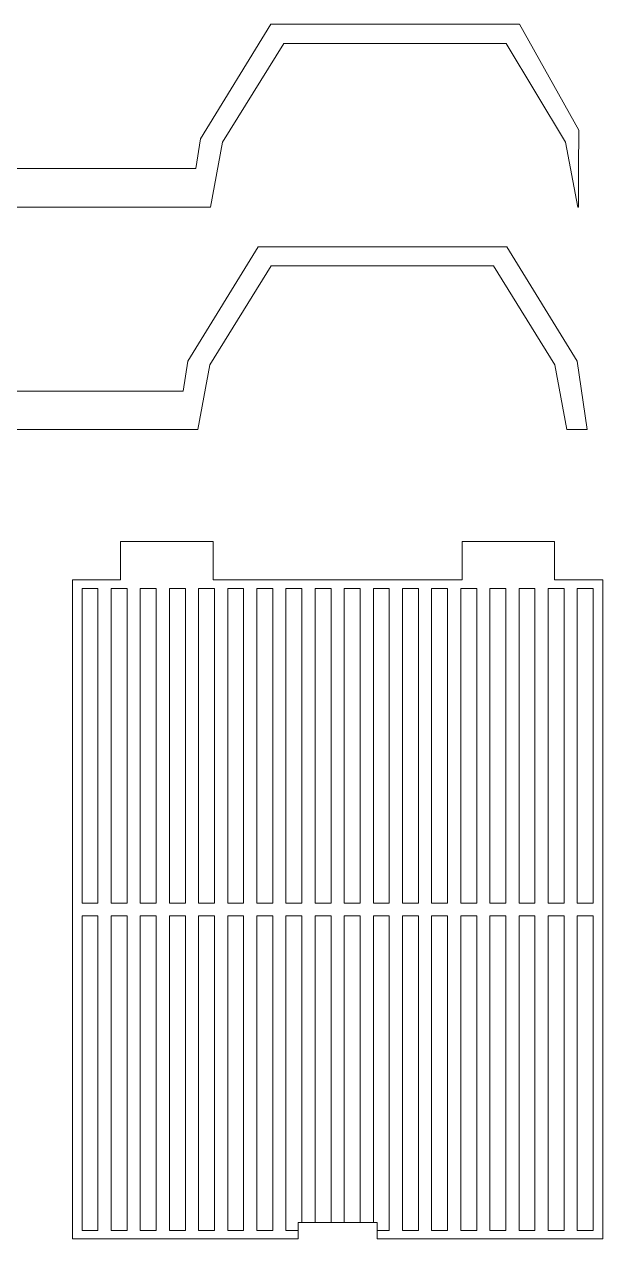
# Model space of a CAD drawing. Header units: inches. Extents: x 0.2 to 8, y -17.2 to -0.2.
# Drawn here: x 3.809 to 5.685, y -17.219 to -13.277 of the extents above; entities that cross this region are included whole.
import ezdxf

# ---------------------------------------------------------------- set-up
doc = ezdxf.new("R2010")
doc.units = ezdxf.units.IN
doc.header["$MEASUREMENT"] = 0
doc.layers.add('Layer 1', color=7, linetype='Continuous', lineweight=0)

msp = doc.modelspace()

# ---------------------------------------------------------------- linework, layer by layer
at = {"layer": 'Layer 1', "color": 1, "lineweight": 0, "true_color": 0xff0000}
for p, q in [((4.3805, -13.6481), (4.6086, -13.2766)), ((5.4153, -13.2766), (4.6086, -13.2766)), ((5.4153, -13.2766), (5.6073, -13.6203)), ((4.4522, -13.6597), (4.6513, -13.3386)), ((5.3726, -13.3386), (4.6513, -13.3386)), ((5.3726, -13.3386), (5.565, -13.6597)), ((5.607, -13.7452), (5.6073, -13.6203)), ((4.366, -13.7453), (4.3805, -13.6481)), ((4.4135, -13.87), (4.4522, -13.6597)), ((5.565, -13.6597), (5.6046, -13.8702)), ((1.465, -13.7453), (4.366, -13.7453)), ((5.607, -13.8702), (5.607, -13.7452)), ((4.4135, -13.87), (1.4175, -13.87)), ((5.6046, -13.8702), (5.607, -13.8702)), ((4.5673, -13.9988), (4.3392, -14.3703)), ((5.374, -13.9988), (4.5673, -13.9988)), ((5.374, -13.9988), (5.6021, -14.3703)), ((4.61, -14.0608), (4.4109, -14.3819)), ((5.3313, -14.0608), (4.61, -14.0608)), ((5.3313, -14.0608), (5.5304, -14.3819)), ((4.3392, -14.3703), (4.3247, -14.4676)), ((4.4109, -14.3819), (4.3722, -14.5922)), ((5.5304, -14.3819), (5.5691, -14.5922)), ((5.6021, -14.3703), (5.6351, -14.5922)), ((1.4237, -14.4676), (4.3247, -14.4676)), ((4.3722, -14.5922), (1.3762, -14.5922)), ((5.6351, -14.5922), (5.5691, -14.5922)), ((4.1217, -14.9554), (4.1217, -15.0804)), ((4.4217, -14.9554), (4.1217, -14.9554)), ((4.4217, -15.0804), (4.4217, -14.9554)), ((5.229, -14.9554), (5.229, -15.0804)), ((5.529, -14.9554), (5.229, -14.9554)), ((5.529, -15.0804), (5.529, -14.9554)), ((3.9657, -15.0804), (3.9657, -17.2192)), ((4.1217, -15.0804), (3.9657, -15.0804)), ((5.229, -15.0804), (4.4217, -15.0804)), ((5.6851, -15.0804), (5.529, -15.0804)), ((5.6851, -17.2192), (5.6851, -15.0804)), ((4.6969, -17.1669), (4.9539, -17.1669)), ((4.6969, -17.2192), (4.6969, -17.1669)), ((4.9539, -17.1669), (4.9539, -17.2192)), ((3.9657, -17.2192), (4.6969, -17.2192)), ((4.9539, -17.2192), (5.6851, -17.2192))]:
    msp.add_line(p, q, dxfattribs=at)
at = {"layer": 'Layer 1', "color": 5, "lineweight": 0, "true_color": 0x0000ff}
for p, q in [((3.9964, -15.1081), (3.9964, -16.1296)), ((4.0481, -15.1081), (3.9964, -15.1081)), ((4.0481, -16.1296), (4.0481, -15.1081)), ((4.0909, -15.1081), (4.0909, -16.1296)), ((4.1426, -15.1081), (4.0909, -15.1081)), ((4.1426, -16.1296), (4.1426, -15.1081)), ((4.1854, -15.1081), (4.1854, -16.1296)), ((4.2371, -15.1081), (4.1854, -15.1081)), ((4.2371, -16.1296), (4.2371, -15.1081)), ((4.2798, -15.1081), (4.2798, -16.1296)), ((4.3316, -15.1081), (4.2798, -15.1081)), ((4.3316, -16.1296), (4.3316, -15.1081)), ((4.3743, -15.1081), (4.3743, -16.1296)), ((4.4261, -15.1081), (4.3743, -15.1081)), ((4.4261, -16.1296), (4.4261, -15.1081)), ((4.4688, -15.1081), (4.4688, -16.1296)), ((4.5206, -15.1081), (4.4688, -15.1081)), ((4.5206, -16.1296), (4.5206, -15.1081)), ((4.5633, -15.1081), (4.5633, -16.1296)), ((4.615, -15.1081), (4.5633, -15.1081)), ((4.615, -16.1296), (4.615, -15.1081)), ((4.6578, -15.1081), (4.6578, -16.1296)), ((4.7095, -15.1081), (4.6578, -15.1081)), ((4.7095, -16.1296), (4.7095, -15.1081)), ((4.804, -15.1081), (4.7523, -15.1081)), ((4.7523, -15.1081), (4.7523, -16.1296)), ((4.804, -16.1296), (4.804, -15.1081)), ((4.8468, -15.1081), (4.8468, -16.1296)), ((4.8985, -15.1081), (4.8468, -15.1081)), ((4.8985, -16.1296), (4.8985, -15.1081)), ((4.9413, -15.1081), (4.9413, -16.1296)), ((4.993, -15.1081), (4.9413, -15.1081)), ((4.993, -16.1296), (4.993, -15.1081)), ((5.0357, -15.1081), (5.0357, -16.1296)), ((5.0875, -15.1081), (5.0357, -15.1081)), ((5.0875, -16.1296), (5.0875, -15.1081)), ((5.1302, -15.1081), (5.1302, -16.1296)), ((5.182, -15.1081), (5.1302, -15.1081)), ((5.182, -16.1296), (5.182, -15.1081)), ((5.2247, -15.1081), (5.2247, -16.1296)), ((5.2765, -15.1081), (5.2247, -15.1081)), ((5.2765, -16.1296), (5.2765, -15.1081)), ((5.3192, -15.1081), (5.3192, -16.1296)), ((5.371, -15.1081), (5.3192, -15.1081)), ((5.371, -16.1296), (5.371, -15.1081)), ((5.4137, -15.1081), (5.4137, -16.1296)), ((5.4654, -15.1081), (5.4137, -15.1081)), ((5.4654, -16.1296), (5.4654, -15.1081)), ((5.5082, -15.1081), (5.5082, -16.1296)), ((5.5599, -15.1081), (5.5082, -15.1081)), ((5.5599, -16.1296), (5.5599, -15.1081)), ((5.6027, -15.1081), (5.6027, -16.1296)), ((5.6544, -15.1081), (5.6027, -15.1081)), ((5.6544, -16.1296), (5.6544, -15.1081)), ((3.9964, -16.1296), (4.0481, -16.1296)), ((4.0909, -16.1296), (4.1426, -16.1296)), ((4.1854, -16.1296), (4.2371, -16.1296)), ((4.2798, -16.1296), (4.3316, -16.1296)), ((4.3743, -16.1296), (4.4261, -16.1296)), ((4.4688, -16.1296), (4.5206, -16.1296)), ((4.5633, -16.1296), (4.615, -16.1296)), ((4.6578, -16.1296), (4.7095, -16.1296)), ((4.7523, -16.1296), (4.804, -16.1296)), ((4.8468, -16.1296), (4.8985, -16.1296)), ((4.9413, -16.1296), (4.993, -16.1296)), ((5.0357, -16.1296), (5.0875, -16.1296)), ((5.1302, -16.1296), (5.182, -16.1296)), ((5.2247, -16.1296), (5.2765, -16.1296)), ((5.3192, -16.1296), (5.371, -16.1296)), ((5.4137, -16.1296), (5.4654, -16.1296)), ((5.5082, -16.1296), (5.5599, -16.1296)), ((5.6027, -16.1296), (5.6544, -16.1296)), ((3.9964, -16.1711), (3.9964, -17.1926)), ((4.0481, -16.1711), (3.9964, -16.1711)), ((4.0481, -17.1926), (4.0481, -16.1711)), ((4.0909, -16.1711), (4.0909, -17.1926)), ((4.1426, -16.1711), (4.0909, -16.1711)), ((4.1426, -17.1926), (4.1426, -16.1711)), ((4.1854, -16.1711), (4.1854, -17.1926)), ((4.2371, -16.1711), (4.1854, -16.1711)), ((4.2371, -17.1926), (4.2371, -16.1711)), ((4.2798, -16.1711), (4.2798, -17.1926)), ((4.3316, -16.1711), (4.2798, -16.1711)), ((4.3316, -17.1926), (4.3316, -16.1711)), ((4.3743, -16.1711), (4.3743, -17.1926)), ((4.4261, -16.1711), (4.3743, -16.1711)), ((4.4261, -17.1926), (4.4261, -16.1711)), ((4.4688, -16.1711), (4.4688, -17.1926)), ((4.5206, -16.1711), (4.4688, -16.1711)), ((4.5206, -17.1926), (4.5206, -16.1711)), ((4.5633, -16.1711), (4.5633, -17.1926)), ((4.615, -16.1711), (4.5633, -16.1711)), ((4.615, -17.1926), (4.615, -16.1711)), ((4.7095, -16.1711), (4.6578, -16.1711)), ((4.6578, -16.1711), (4.6578, -17.1926)), ((4.7095, -17.1669), (4.7095, -16.1711)), ((4.804, -16.1711), (4.7523, -16.1711)), ((4.7523, -16.1711), (4.7523, -17.1669)), ((4.804, -17.1669), (4.804, -16.1711)), ((4.8985, -16.1711), (4.8468, -16.1711)), ((4.8468, -16.1711), (4.8468, -17.1669)), ((4.8985, -17.1669), (4.8985, -16.1711)), ((4.993, -16.1711), (4.9413, -16.1711)), ((4.9413, -16.1711), (4.9413, -17.1669)), ((4.993, -17.1926), (4.993, -16.1711)), ((5.0357, -16.1711), (5.0357, -17.1926)), ((5.0875, -16.1711), (5.0357, -16.1711)), ((5.0875, -17.1926), (5.0875, -16.1711)), ((5.1302, -16.1711), (5.1302, -17.1926)), ((5.182, -16.1711), (5.1302, -16.1711)), ((5.182, -17.1926), (5.182, -16.1711)), ((5.2247, -16.1711), (5.2247, -17.1926)), ((5.2765, -16.1711), (5.2247, -16.1711)), ((5.2765, -17.1926), (5.2765, -16.1711)), ((5.3192, -16.1711), (5.3192, -17.1926)), ((5.371, -16.1711), (5.3192, -16.1711)), ((5.371, -17.1926), (5.371, -16.1711)), ((5.4137, -16.1711), (5.4137, -17.1926)), ((5.4654, -16.1711), (5.4137, -16.1711)), ((5.4654, -17.1926), (5.4654, -16.1711)), ((5.5082, -16.1711), (5.5082, -17.1926)), ((5.5599, -16.1711), (5.5082, -16.1711)), ((5.5599, -17.1926), (5.5599, -16.1711)), ((5.6027, -16.1711), (5.6027, -17.1926)), ((5.6544, -16.1711), (5.6027, -16.1711)), ((5.6544, -17.1926), (5.6544, -16.1711)), ((3.9964, -17.1926), (4.0481, -17.1926)), ((4.0909, -17.1926), (4.1426, -17.1926)), ((4.1854, -17.1926), (4.2371, -17.1926)), ((4.2798, -17.1926), (4.3316, -17.1926)), ((4.3743, -17.1926), (4.4261, -17.1926)), ((4.4688, -17.1926), (4.5206, -17.1926)), ((4.5633, -17.1926), (4.615, -17.1926)), ((4.6578, -17.1926), (4.6969, -17.1926)), ((4.9539, -17.1926), (4.993, -17.1926)), ((5.0357, -17.1926), (5.0875, -17.1926)), ((5.1302, -17.1926), (5.182, -17.1926)), ((5.2247, -17.1926), (5.2765, -17.1926)), ((5.3192, -17.1926), (5.371, -17.1926)), ((5.4137, -17.1926), (5.4654, -17.1926)), ((5.5082, -17.1926), (5.5599, -17.1926)), ((5.6027, -17.1926), (5.6544, -17.1926))]:
    msp.add_line(p, q, dxfattribs=at)

doc.saveas('drawing.dxf')
